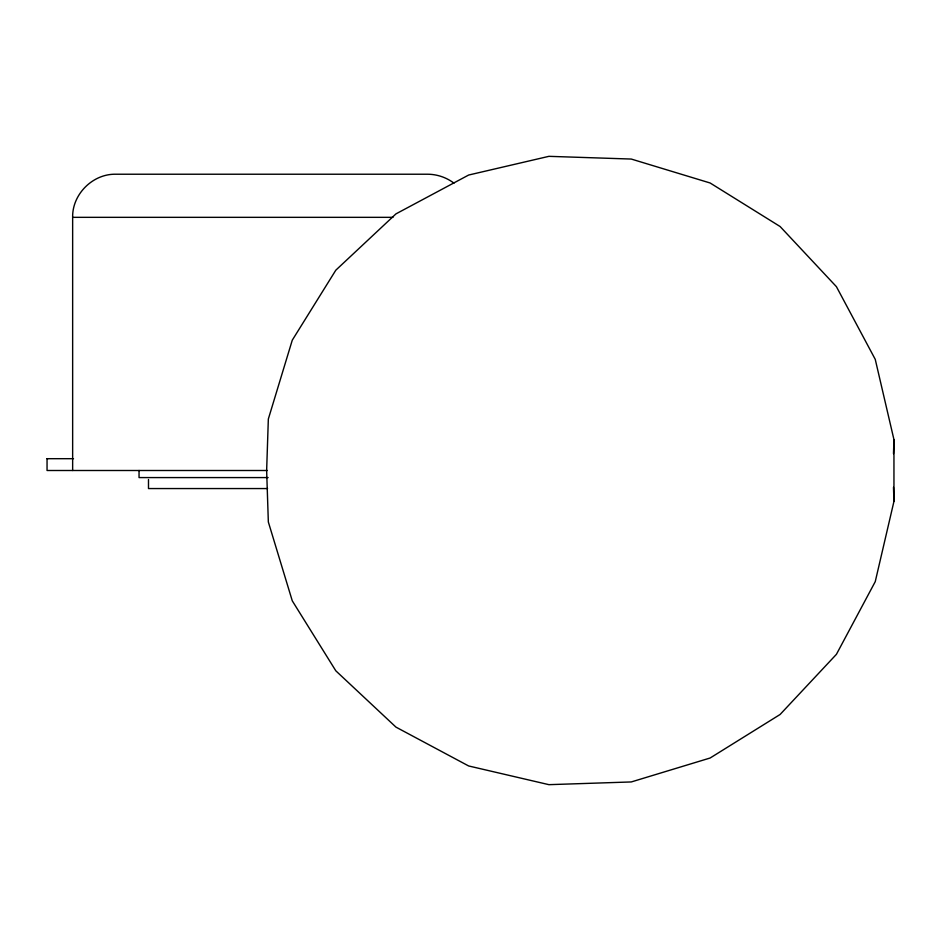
<?xml version="1.0" encoding="UTF-8"?>
<svg xmlns="http://www.w3.org/2000/svg" width="941" height="941" viewBox="0 0 941 941"><rect width="100%" height="100%" fill="white"/><g stroke="black" fill="none" stroke-linecap="round" stroke-linejoin="round"><path stroke-width="1.41" d="M893.491 453.656L893.95 439.612L875.248 359.356L836.42 286.676L780.089 226.51L710.126 182.989L631.27 159.053L548.909 156.335L468.642 175.038L395.961 213.878L335.808 270.196L292.275 340.171L268.338 419.027L266.644 470.5L268.338 521.973L292.275 600.829L335.808 670.804L395.961 727.122L468.642 765.962L548.909 784.665L631.27 781.947L710.126 758.011L780.089 714.49L836.42 654.324L875.248 581.644L893.95 501.388L893.95 439.612M72.645 470.5L72.645 217.336C72.151 194.293 92.712 173.744 115.755 174.226L427.708 174.226C437.13 174.285 446.434 177.449 453.95 183.142M72.645 217.336L392.95 217.336M267.397 470.5L47.05 470.5L47.05 458.69L73.492 458.69M268.114 477.581L139.045 477.581L139.045 470.5M267.573 488.555L148.49 488.555L148.49 479.522M47.05 458.69L47.685 458.867M893.491 487.344L893.95 501.388"/></g></svg>
